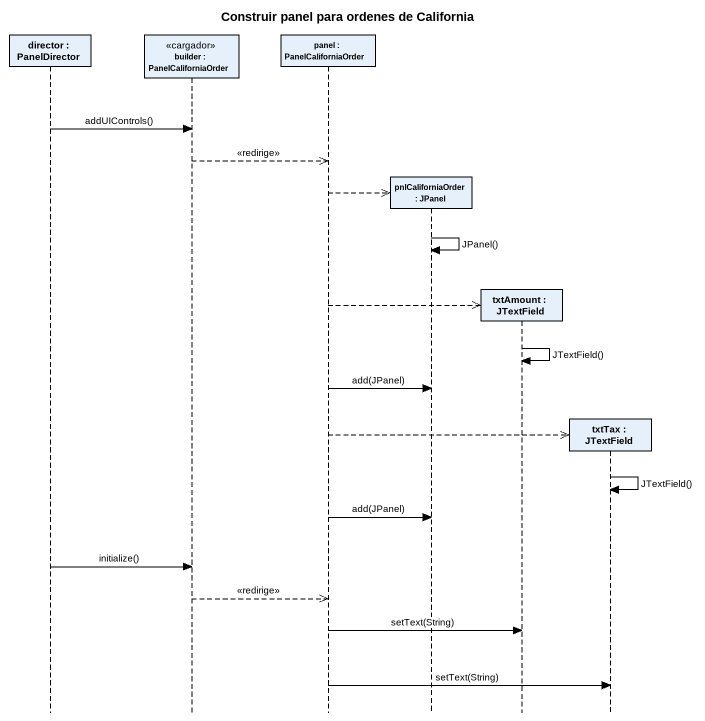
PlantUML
@startuml
title Construir panel para ordenes de California
hide footbox
participant "director : PanelDirector" as director
participant "builder : PanelCaliforniaOrder" as builder <<cargador>>
participant "panel : PanelCaliforniaOrder" as panel
participant "pnlCaliforniaOrder : JPanel" as pnlCaliforniaOrder
participant "txtAmount : JTextField" as txtAmount
participant "txtTax : JTextField" as txtTax

director -> builder : addUIControls()
builder -->> panel : <<redirige>>
panel -->> pnlCaliforniaOrder **
pnlCaliforniaOrder -> pnlCaliforniaOrder : JPanel()
panel -->> txtAmount **
txtAmount -> txtAmount : JTextField()
panel -> pnlCaliforniaOrder : add(JPanel)
panel -->> txtTax **
txtTax -> txtTax : JTextField()
panel -> pnlCaliforniaOrder : add(JPanel)
director -> builder : initialize()
builder -->> panel : <<redirige>>
panel -> txtAmount : setText(String)
panel -> txtTax : setText(String)
@enduml
